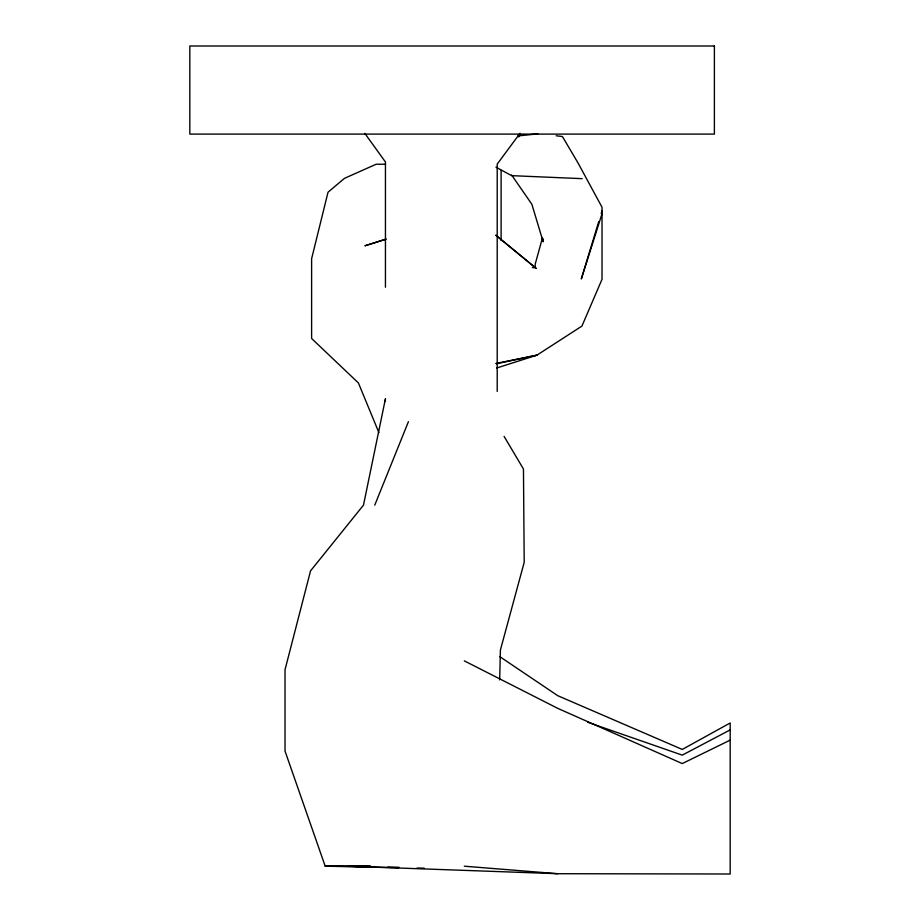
<?xml version="1.0" encoding="UTF-8"?>
<svg xmlns="http://www.w3.org/2000/svg" width="920" height="920" viewBox="0 0 920 920"><rect width="100%" height="100%" fill="white"/><g stroke="black" fill="none" stroke-linecap="round" stroke-linejoin="round"><path stroke-width="1.38" d="M499.663 679.88L500.411 649.98L524.204 562.327L523.457 469.039L504.091 436.39M385.308 401.488L385.445 398.716L363.48 505.137L310.546 570.871L285.027 669.702L285.027 751.088L325.197 866.203L398.406 867.663M542.397 238.05L535.21 264.132L535.21 267.639L532.358 267.628M598.713 221.674L581.313 278.967L602.025 213.739M601.197 213.486L602.025 210.761M374.762 505.137L408.434 421.659M518.765 136.942L520.076 134.458M520.007 133.308L497.214 164.093L497.214 391.425M730.181 729.894L682.26 755.136L587.523 722.177M730.181 740.129L682.26 763.577L557.75 708.365L464.312 660.87M496.535 368.058L536.935 355.166L581.934 326.082L602.025 279.289L602.025 207.253L578.105 163.105L562.407 136.528L556.163 135.769M385.457 239.315L364.906 245.789L386.365 239.062M496.524 363.756L536.935 355.166L495.753 363.492M517.879 135.941L537.866 133.86M385.549 164.243L376.119 164.243L344.436 178.365L328.026 192.222L311.615 258.727L311.615 338.491L358.386 382.927L378.902 432.607M370.748 866.203L325.197 866.203L369.69 866.536M370.622 866.398L347.772 866.203L557.75 873.712L730.181 874L730.181 722.982L682.26 749.432L557.75 695.692L499.801 656.638M417.07 868.031L424.246 868.181M347.772 866.203L373.485 866.778M387.768 867.088L399.188 867.341M582.21 178.664L511.612 175.651L495.96 167.141M464.312 866.203L557.75 873.712M495.857 235.244L536.36 268.49M495.96 235.347L535.911 268.18M364.803 133.331L385.445 162L385.445 287.236M511.612 174.995L531.852 204.24L543.156 241.787L543.156 238.809M501.112 170.373L501.112 240.626M714.391 46L189.819 46L189.819 134.101L714.391 134.101L714.391 46"/></g></svg>
